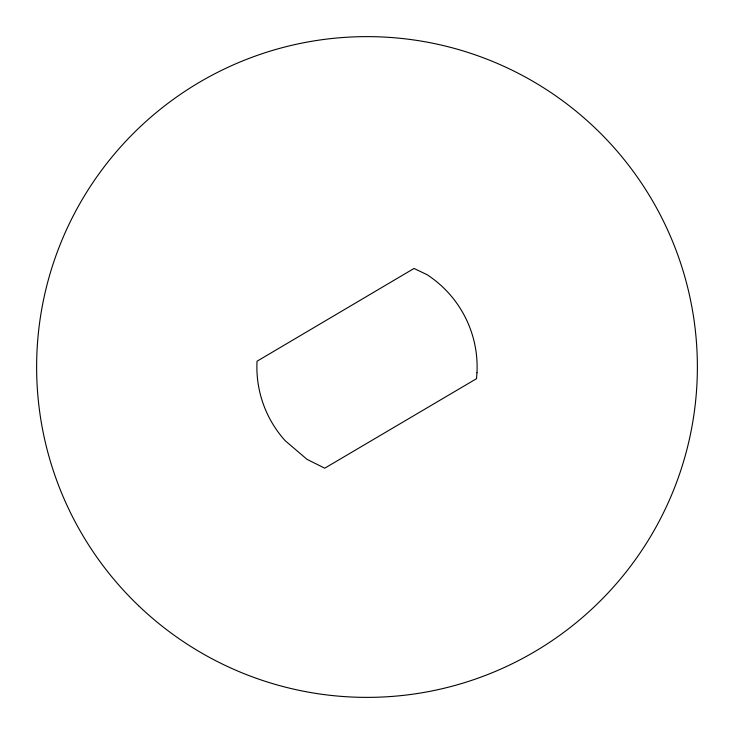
<?xml version="1.0" encoding="UTF-8"?>
<svg xmlns="http://www.w3.org/2000/svg" width="734" height="734" viewBox="0 0 734 734"><rect width="100%" height="100%" fill="white"/><g stroke="black" fill="none" stroke-linecap="round" stroke-linejoin="round"><path stroke-width="1.1" d="M476.972 372.78L476.513 378.689L324.731 468.191L307.005 459.346L285.15 440.675A110.128 110.128 0 0 1 257.028 361.22L414.022 268.461L426.995 274.654A110.128 110.128 0 0 1 476.972 372.78M138.579 605.697A330.383 330.383 0 0 0 687.923 445.474A330.383 330.383 0 0 0 274.498 49.839A330.383 330.383 0 0 0 138.579 605.697"/></g></svg>
